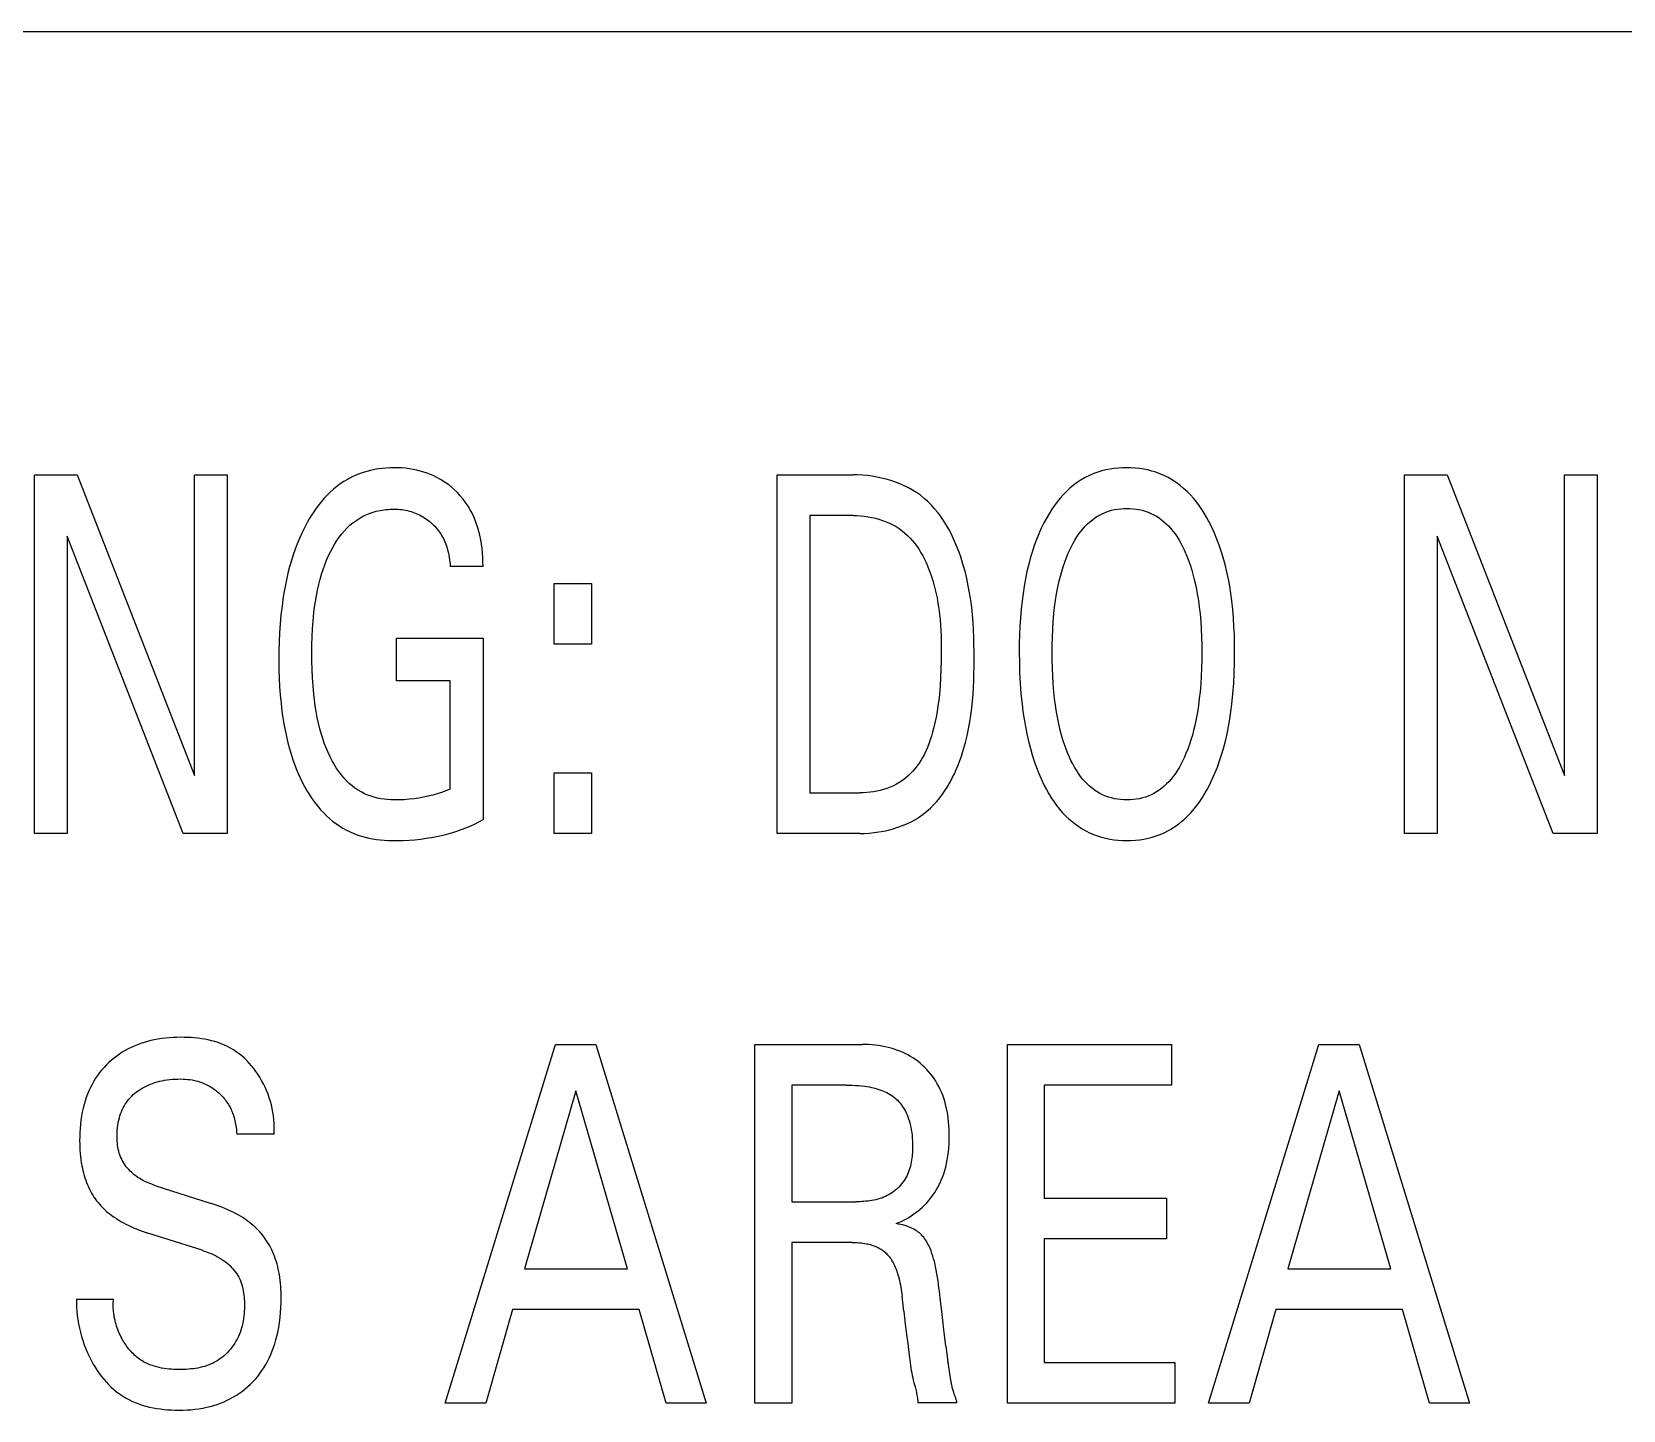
# Model space of a CAD drawing. Extents: x 0 to 420, y 0 to 297.
# Drawn here: x 151.84 to 159.39, y 223.99 to 230.53 of the extents above; entities that cross this region are included whole.
import ezdxf

# ---------------------------------------------------------------- set-up
doc = ezdxf.new("R2010")
doc.units = 0
doc.header["$LTSCALE"] = 23.1
doc.layers.add('10000_FRONT', color=7, linetype='CONTINUOUS')

msp = doc.modelspace()

# ---------------------------------------------------------------- linework, layer by layer
at = {"layer": '10000_FRONT', "color": 7, "linetype": 'CONTINUOUS'}
for p, q in [((194.1885, 230.5255), (89.1885, 230.5255)), ((151.8571, 226.7255), (151.8571, 228.4255)), ((151.8571, 228.4255), (152.0597, 228.4255)), ((152.0597, 228.4255), (152.6158, 227.0002)), ((152.6158, 227.0002), (152.6158, 228.4255)), ((152.6158, 228.4255), (152.7707, 228.4255)), ((152.7707, 228.4255), (152.7707, 226.7255)), ((155.377, 226.7255), (155.377, 228.4255)), ((155.377, 228.4255), (155.7378, 228.4255)), ((158.3505, 226.7255), (158.3505, 228.4255)), ((158.3505, 228.4255), (158.5531, 228.4255)), ((158.5531, 228.4255), (159.1092, 227.0002)), ((159.1092, 227.0002), (159.1092, 228.4255)), ((159.1092, 228.4255), (159.2642, 228.4255)), ((159.2642, 228.4255), (159.2642, 226.7255)), ((155.5328, 228.2328), (155.5328, 226.9183)), ((155.7378, 228.2328), (155.5328, 228.2328)), ((152.012, 228.1352), (152.012, 226.7255)), ((152.5617, 226.7255), (152.012, 228.1352)), ((158.5055, 228.1352), (158.5055, 226.7255)), ((159.0552, 226.7255), (158.5055, 228.1352)), ((153.9831, 227.9918), (153.8273, 227.9918)), ((154.3205, 227.6231), (154.3205, 227.9099)), ((154.3205, 227.9099), (154.4964, 227.9099)), ((154.4964, 227.9099), (154.4964, 227.6231)), ((153.5722, 227.4496), (153.5722, 227.6521)), ((153.5722, 227.6521), (153.9831, 227.6521)), ((153.9831, 227.6521), (153.9831, 226.7918)), ((154.4964, 227.6231), (154.3205, 227.6231)), ((153.8273, 227.4496), (153.5722, 227.4496)), ((153.8273, 226.9352), (153.8273, 227.4496)), ((154.3205, 226.7255), (154.3205, 227.0123)), ((154.3205, 227.0123), (154.4964, 227.0123)), ((154.4964, 227.0123), (154.4964, 226.7255)), ((155.5328, 226.9183), (155.7693, 226.9183)), ((152.012, 226.7255), (151.8571, 226.7255)), ((152.7707, 226.7255), (152.5617, 226.7255)), ((154.4964, 226.7255), (154.3205, 226.7255)), ((155.7685, 226.7255), (155.377, 226.7255)), ((158.5055, 226.7255), (158.3505, 226.7255)), ((159.2642, 226.7255), (159.0552, 226.7255)), ((153.8033, 224.0255), (154.3265, 225.7255)), ((154.3265, 225.7255), (154.518, 225.7255)), ((154.518, 225.7255), (155.0412, 224.0255)), ((155.2716, 224.0255), (155.2716, 225.7255)), ((155.2716, 225.7255), (155.7795, 225.7255)), ((156.4689, 224.0255), (156.4689, 225.7255)), ((156.4689, 225.7255), (157.246, 225.7255)), ((157.246, 225.7255), (157.246, 225.5328)), ((157.4213, 224.0255), (157.9445, 225.7255)), ((157.9445, 225.7255), (158.1361, 225.7255)), ((158.1361, 225.7255), (158.6593, 224.0255)), ((154.4231, 225.5063), (154.1792, 224.6617)), ((154.668, 224.6617), (154.4231, 225.5063)), ((155.446, 225.5328), (155.446, 224.9798)), ((155.7036, 225.5328), (155.446, 225.5328)), ((156.6433, 225.5328), (156.6433, 224.9966)), ((157.246, 225.5328), (156.6433, 225.5328)), ((158.0412, 225.5063), (157.7972, 224.6617)), ((158.2861, 224.6617), (158.0412, 225.5063)), ((152.9927, 225.3002), (152.8156, 225.3002)), ((152.4325, 225.0557), (152.6891, 224.9737)), ((155.446, 224.9798), (155.7496, 224.9798)), ((156.6433, 224.9966), (157.2225, 224.9966)), ((157.2225, 224.9966), (157.2225, 224.8039)), ((152.6512, 224.7496), (152.3945, 224.8316)), ((155.446, 224.787), (155.446, 224.0255)), ((155.7334, 224.787), (155.446, 224.787)), ((156.6433, 224.8039), (156.6433, 224.2183)), ((157.2225, 224.8039), (156.6433, 224.8039)), ((154.1792, 224.6617), (154.668, 224.6617)), ((157.7972, 224.6617), (158.2861, 224.6617)), ((152.0566, 224.5183), (152.2319, 224.5183)), ((155.9774, 224.4605), (155.9692, 224.5316)), ((154.1231, 224.4689), (153.9966, 224.0255)), ((154.7231, 224.4689), (154.1231, 224.4689)), ((154.8515, 224.0255), (154.7231, 224.4689)), ((157.7412, 224.4689), (157.6147, 224.0255)), ((158.3412, 224.4689), (157.7412, 224.4689)), ((158.4695, 224.0255), (158.3412, 224.4689)), ((155.9924, 224.3391), (155.9963, 224.3086)), ((156.1771, 224.2954), (156.187, 224.2207)), ((156.6433, 224.2183), (157.2623, 224.2183)), ((157.2623, 224.2183), (157.2623, 224.0255)), ((153.9966, 224.0255), (153.8033, 224.0255)), ((155.0412, 224.0255), (154.8515, 224.0255)), ((155.446, 224.0255), (155.2716, 224.0255)), ((156.2295, 224.0268), (156.0442, 224.0268)), ((157.2623, 224.0255), (156.4689, 224.0255)), ((157.6147, 224.0255), (157.4213, 224.0255)), ((158.6593, 224.0255), (158.4695, 224.0255))]:
    msp.add_line(p, q, dxfattribs=at)
for points in [[(153.9831, 227.9918), (153.9828, 228.0127), (153.982, 228.0337), (153.9806, 228.0548), (153.9785, 228.0759), (153.9757, 228.097), (153.9722, 228.118), (153.9679, 228.1388), (153.9635, 228.1569), (153.9584, 228.1748), (153.9527, 228.1925), (153.9462, 228.2099), (153.9391, 228.227), (153.9311, 228.2437), (153.9224, 228.2601), (153.912, 228.2776), (153.9006, 228.2945), (153.8884, 228.3108), (153.8752, 228.3265), (153.8613, 228.3415), (153.8467, 228.3557), (153.8315, 228.3689), (153.8156, 228.3813), (153.7991, 228.3928), (153.782, 228.4035), (153.7644, 228.4132), (153.7493, 228.4207), (153.7338, 228.4274), (153.718, 228.4335), (153.702, 228.4389), (153.6858, 228.4437), (153.6695, 228.4478), (153.6518, 228.4514), (153.6339, 228.4544), (153.616, 228.4566), (153.598, 228.4581), (153.5799, 228.459), (153.5617, 228.4593), (153.543, 228.4589), (153.5242, 228.4579), (153.5055, 228.4562), (153.4869, 228.4538), (153.4684, 228.4507), (153.4501, 228.4468), (153.432, 228.4421), (153.4141, 228.4367), (153.3965, 228.4304), (153.3776, 228.4226), (153.3592, 228.4138), (153.3411, 228.4041), (153.3236, 228.3936), (153.3066, 228.3822), (153.2901, 228.3701), (153.2742, 228.3572), (153.259, 228.3436), (153.2445, 228.3295), (153.2306, 228.3148), (153.2173, 228.2995), (153.2046, 228.2838), (153.1925, 228.2676), (153.1809, 228.2509), (153.1699, 228.2339), (153.1593, 228.2166), (153.1493, 228.199), (153.1362, 228.1745), (153.124, 228.1495), (153.1127, 228.1242), (153.1021, 228.0985), (153.0923, 228.0725), (153.0832, 228.0463), (153.0749, 228.0198), (153.0662, 227.9894), (153.0583, 227.9588), (153.0513, 227.928), (153.045, 227.897), (153.0394, 227.8659), (153.0345, 227.8347), (153.0302, 227.8033), (153.0254, 227.7612), (153.0216, 227.719), (153.0187, 227.6767), (153.0168, 227.6344), (153.0157, 227.592), (153.0153, 227.5496), (153.0155, 227.5251), (153.0159, 227.5005)], [(155.7685, 226.7255), (155.7911, 226.726), (155.8138, 226.7273), (155.8366, 226.7296), (155.8594, 226.7327), (155.8821, 226.7368), (155.9047, 226.7418), (155.927, 226.7478), (155.949, 226.7547), (155.9706, 226.7626), (155.9917, 226.7715), (156.0122, 226.7814), (156.0322, 226.7923), (156.0514, 226.8043), (156.0698, 226.8172), (156.087, 226.8309), (156.1033, 226.8455), (156.1189, 226.8609), (156.1337, 226.8772), (156.1477, 226.8942), (156.161, 226.912), (156.1736, 226.9303), (156.1855, 226.9492), (156.1967, 226.9686), (156.2072, 226.9885), (156.2171, 227.0087), (156.2264, 227.0293), (156.235, 227.0501), (156.2431, 227.0712), (156.2506, 227.0923), (156.2608, 227.1244), (156.2699, 227.1566), (156.2778, 227.1889), (156.2847, 227.2214), (156.2906, 227.254), (156.2955, 227.2867), (156.2997, 227.3195), (156.303, 227.3524), (156.3057, 227.3853), (156.3077, 227.4184), (156.3092, 227.4514), (156.3101, 227.4846), (156.3107, 227.5177), (156.3109, 227.5508), (156.3107, 227.586), (156.3102, 227.6211), (156.3092, 227.6562), (156.3077, 227.6913), (156.3056, 227.7263), (156.3028, 227.7612), (156.2992, 227.7961), (156.2948, 227.8308), (156.2895, 227.8655), (156.2833, 227.9), (156.276, 227.9344), (156.2676, 227.9687), (156.258, 228.0028), (156.2472, 228.0368), (156.2393, 228.0592), (156.2308, 228.0815), (156.2216, 228.1036), (156.2118, 228.1254), (156.2014, 228.1468), (156.1902, 228.1679), (156.1784, 228.1885), (156.1659, 228.2085), (156.1526, 228.2279), (156.1385, 228.2467), (156.1237, 228.2648), (156.1081, 228.282), (156.0916, 228.2984), (156.0743, 228.3139), (156.0562, 228.3284), (156.038, 228.3412), (156.0192, 228.3531), (155.9996, 228.3641), (155.9795, 228.3741), (155.9589, 228.3832), (155.9377, 228.3914), (155.9162, 228.3986), (155.8944, 228.405), (155.8723, 228.4105), (155.8499, 228.4152), (155.8275, 228.4189), (155.805, 228.4218), (155.7825, 228.4239), (155.7601, 228.4251), (155.7378, 228.4255)], [(157.4263, 226.9545), (157.4399, 226.9825), (157.4524, 227.011), (157.4639, 227.0399), (157.4744, 227.0691), (157.484, 227.0987), (157.4927, 227.1285), (157.5017, 227.1631), (157.5097, 227.1979), (157.5167, 227.2329), (157.5228, 227.2681), (157.528, 227.3035), (157.5325, 227.3389), (157.5376, 227.3882), (157.5413, 227.4375), (157.5439, 227.4869), (157.5454, 227.5363), (157.5458, 227.5858), (157.5454, 227.6262), (157.5444, 227.6665), (157.5426, 227.7069), (157.54, 227.7472), (157.5365, 227.7874), (157.5322, 227.8276), (157.5276, 227.8624), (157.5222, 227.8971), (157.5159, 227.9316), (157.5087, 227.966), (157.5005, 228.0001), (157.4913, 228.034), (157.4823, 228.0634), (157.4724, 228.0925), (157.4616, 228.1212), (157.4498, 228.1496), (157.437, 228.1776), (157.4231, 228.2051), (157.4126, 228.2243), (157.4014, 228.2432), (157.3897, 228.2617), (157.3773, 228.2798), (157.3642, 228.2974), (157.3504, 228.3143), (157.3358, 228.3307), (157.3204, 228.3463), (157.304, 228.3613), (157.2869, 228.3755), (157.269, 228.3888), (157.2504, 228.401), (157.2312, 228.4122), (157.2114, 228.4222), (157.191, 228.431), (157.1723, 228.4379), (157.1533, 228.4437), (157.134, 228.4486), (157.1145, 228.4525), (157.0948, 228.4555), (157.0749, 228.4576), (157.0549, 228.4589), (157.0349, 228.4593), (157.0148, 228.4589), (156.9947, 228.4577), (156.9747, 228.4556), (156.9549, 228.4526), (156.9352, 228.4487), (156.9158, 228.4438), (156.8967, 228.438), (156.8779, 228.4312), (156.8576, 228.4224), (156.8377, 228.4124), (156.8185, 228.4013), (156.7998, 228.3891), (156.7819, 228.3759), (156.7647, 228.3618), (156.7483, 228.3468), (156.7329, 228.3313), (156.7184, 228.3151), (156.7046, 228.2982), (156.6915, 228.2807), (156.6791, 228.2627), (156.6674, 228.2443), (156.6563, 228.2254), (156.6458, 228.2063), (156.6416, 228.1982)], [(153.4398, 228.2408), (153.4487, 228.2442), (153.4578, 228.2474), (153.4669, 228.2502), (153.4762, 228.2527), (153.4855, 228.2549), (153.4949, 228.2569), (153.5044, 228.2586), (153.5139, 228.26), (153.5234, 228.2611), (153.533, 228.2619), (153.5426, 228.2625), (153.5522, 228.2628), (153.5617, 228.2629), (153.5709, 228.2627), (153.58, 228.2623), (153.5891, 228.2616), (153.5981, 228.2607), (153.6071, 228.2594), (153.6161, 228.2579), (153.625, 228.2561), (153.6334, 228.254), (153.6418, 228.2516), (153.6501, 228.249), (153.6583, 228.2461), (153.6664, 228.2428), (153.6744, 228.2394), (153.6823, 228.2356), (153.6901, 228.2315), (153.6978, 228.2271), (153.7053, 228.2225), (153.7127, 228.2176), (153.7198, 228.2125), (153.7268, 228.2071), (153.7337, 228.2015), (153.7406, 228.1953), (153.7474, 228.1888), (153.7539, 228.1822), (153.7601, 228.1753), (153.7661, 228.1681), (153.7719, 228.1608), (153.7773, 228.1532), (153.7825, 228.1455), (153.7869, 228.1382), (153.7911, 228.1308), (153.795, 228.1233), (153.7987, 228.1156), (153.8022, 228.1078), (153.8054, 228.0999), (153.8084, 228.0919), (153.8111, 228.0838), (153.8137, 228.0756), (153.8165, 228.0653), (153.819, 228.0549), (153.8212, 228.0445), (153.823, 228.034), (153.8245, 228.0234), (153.8258, 228.0129), (153.8267, 228.0023), (153.8273, 227.9918)], [(156.7556, 227.1039), (156.747, 227.1256), (156.7392, 227.1476), (156.7319, 227.1698), (156.7254, 227.1922), (156.7194, 227.2148), (156.7139, 227.2375), (156.7072, 227.2691), (156.7014, 227.301), (156.6965, 227.333), (156.6923, 227.3651), (156.6889, 227.3973), (156.6857, 227.4344), (156.6834, 227.4716), (156.6817, 227.5089), (156.6808, 227.5461), (156.6805, 227.5834), (156.6809, 227.62), (156.6818, 227.6567), (156.6834, 227.6933), (156.6858, 227.7299), (156.6891, 227.7664), (156.6926, 227.798), (156.6968, 227.8296), (156.7019, 227.861), (156.7078, 227.8923), (156.7146, 227.9234), (156.7202, 227.9457), (156.7263, 227.9678), (156.7331, 227.9898), (156.7404, 228.0116), (156.7485, 228.0332), (156.7572, 228.0545), (156.7643, 228.0703), (156.7718, 228.0858), (156.7798, 228.1012), (156.7883, 228.1162), (156.7974, 228.1309), (156.8071, 228.1452), (156.8175, 228.159), (156.8286, 228.1723), (156.8385, 228.1831), (156.849, 228.1934), (156.8599, 228.2033), (156.8713, 228.2125), (156.8831, 228.2212), (156.8954, 228.2292), (156.9081, 228.2365), (156.9212, 228.243), (156.9346, 228.2486), (156.9483, 228.2535), (156.9623, 228.2575), (156.9765, 228.2608), (156.991, 228.2633), (157.0055, 228.2651), (157.0202, 228.2662), (157.0349, 228.2665), (157.0496, 228.2662), (157.0643, 228.2651), (157.079, 228.2633), (157.0934, 228.2608), (157.1077, 228.2575), (157.1218, 228.2535), (157.1356, 228.2486), (157.149, 228.243), (157.1621, 228.2365), (157.1749, 228.2292), (157.1872, 228.2212), (157.199, 228.2125), (157.2105, 228.2033), (157.2214, 228.1934), (157.2319, 228.1831), (157.2419, 228.1723), (157.253, 228.159), (157.2634, 228.1452), (157.2731, 228.1309), (157.2822, 228.1162), (157.2908, 228.1012), (157.2988, 228.0859), (157.3063, 228.0703), (157.3133, 228.0545), (157.3159, 228.0484)], [(153.8273, 226.9352), (153.8072, 226.9269), (153.7869, 226.9195), (153.7663, 226.9129), (153.7454, 226.9071), (153.7235, 226.9018), (153.7014, 226.8972), (153.6792, 226.8934), (153.6569, 226.8902), (153.6332, 226.8875), (153.6095, 226.8856), (153.5857, 226.8846), (153.5617, 226.8846), (153.5458, 226.8852), (153.5299, 226.8863), (153.5141, 226.888), (153.4983, 226.8904), (153.4827, 226.8934), (153.4673, 226.8972), (153.4522, 226.9018), (153.4373, 226.9072), (153.4213, 226.9142), (153.4057, 226.9222), (153.3906, 226.9311), (153.3761, 226.9409), (153.3621, 226.9516), (153.3488, 226.963), (153.3361, 226.9751), (153.3226, 226.9895), (153.31, 227.0046), (153.2982, 227.0203), (153.2872, 227.0366), (153.2768, 227.0534), (153.2672, 227.0706), (153.2583, 227.0882), (153.2482, 227.1097), (153.2391, 227.1316), (153.2307, 227.1538), (153.2231, 227.1762), (153.2161, 227.1988), (153.2098, 227.2217), (153.2032, 227.2487), (153.1974, 227.2759), (153.1923, 227.3032), (153.1878, 227.3307), (153.184, 227.3583), (153.1808, 227.3859), (153.1771, 227.4248), (153.1743, 227.4638), (153.1724, 227.5028), (153.1714, 227.5419), (153.1711, 227.581), (153.1715, 227.619), (153.1726, 227.657), (153.1745, 227.6949), (153.1773, 227.7328), (153.1811, 227.7707), (153.1845, 227.7978), (153.1885, 227.8248), (153.1931, 227.8518), (153.1984, 227.8786), (153.2044, 227.9052), (153.2113, 227.9317), (153.2178, 227.9544), (153.2251, 227.9769), (153.233, 227.9991), (153.2417, 228.0211), (153.2512, 228.0428), (153.2615, 228.0641), (153.2706, 228.0813), (153.2803, 228.0981), (153.2907, 228.1145), (153.3018, 228.1305), (153.3137, 228.1458), (153.3263, 228.1605), (153.3397, 228.1745), (153.3523, 228.1863), (153.3655, 228.1974), (153.3794, 228.2077), (153.3937, 228.2173), (153.4086, 228.226), (153.424, 228.2339), (153.4398, 228.2408)], [(155.7378, 228.2328), (155.7552, 228.2324), (155.7727, 228.2314), (155.7903, 228.2296), (155.8079, 228.2271), (155.8254, 228.2238), (155.8428, 228.2198), (155.8599, 228.2151), (155.8768, 228.2096), (155.8934, 228.2034), (155.9097, 228.1964), (155.9255, 228.1886), (155.9408, 228.1801), (155.9555, 228.1707), (155.9696, 228.1606), (155.9829, 228.1498), (155.9956, 228.1383), (156.0076, 228.1261), (156.0191, 228.1133), (156.0299, 228.0999), (156.0401, 228.0859), (156.0498, 228.0715), (156.0589, 228.0566), (156.0675, 228.0413), (156.0756, 228.0257), (156.0831, 228.0098), (156.0902, 227.9936), (156.0968, 227.9773), (156.103, 227.9608), (156.1087, 227.9442), (156.1166, 227.9189), (156.1236, 227.8935), (156.1297, 227.868), (156.135, 227.8424), (156.1395, 227.8167), (156.1434, 227.791), (156.1466, 227.7652), (156.1492, 227.7393), (156.1512, 227.7134), (156.1528, 227.6874), (156.1539, 227.6614), (156.1546, 227.6354), (156.155, 227.6094), (156.1551, 227.5834), (156.1548, 227.5436), (156.1538, 227.5039), (156.1521, 227.4642), (156.1495, 227.4246), (156.146, 227.385), (156.1431, 227.3578), (156.1395, 227.3308), (156.1354, 227.3038), (156.1306, 227.2769), (156.1251, 227.2501), (156.1189, 227.2235), (156.114, 227.2052), (156.1087, 227.187), (156.1029, 227.169), (156.0965, 227.1511), (156.0895, 227.1335), (156.0819, 227.1161), (156.0736, 227.099), (156.0661, 227.0852), (156.0581, 227.0716), (156.0496, 227.0583), (156.0405, 227.0454), (156.0309, 227.0329), (156.0206, 227.021), (156.0099, 227.0095), (155.9985, 226.9986), (155.9856, 226.9876), (155.9721, 226.9774), (155.958, 226.968), (155.9434, 226.9593), (155.9284, 226.9515), (155.9129, 226.9445), (155.8971, 226.9384), (155.8816, 226.9334), (155.8659, 226.9292), (155.85, 226.9257), (155.834, 226.9229), (155.8179, 226.9209), (155.8017, 226.9194), (155.7855, 226.9186), (155.7693, 226.9183)], [(156.6416, 228.1982), (156.6289, 228.172), (156.617, 228.1454), (156.6061, 228.1184), (156.5961, 228.0911), (156.5869, 228.0635), (156.5786, 228.0356), (156.5695, 228.0016), (156.5614, 227.9674), (156.5543, 227.933), (156.5481, 227.8984), (156.5428, 227.8636), (156.5382, 227.8288), (156.5339, 227.7884), (156.5305, 227.748), (156.5279, 227.7075), (156.5261, 227.6669), (156.5251, 227.6264), (156.5248, 227.5858), (156.5252, 227.5363), (156.5267, 227.4868), (156.5292, 227.4374), (156.5329, 227.388), (156.5379, 227.3388), (156.5424, 227.3033), (156.5477, 227.2679), (156.5537, 227.2326), (156.5607, 227.1975), (156.5686, 227.1626), (156.5775, 227.128), (156.5861, 227.098), (156.5956, 227.0683), (156.606, 227.039), (156.6174, 227.01), (156.6299, 226.9814), (156.6434, 226.9533), (156.6538, 226.9335), (156.6648, 226.9141), (156.6764, 226.895), (156.6888, 226.8764), (156.7019, 226.8584), (156.7157, 226.8409), (156.7303, 226.8241), (156.7457, 226.808), (156.7601, 226.7944), (156.7751, 226.7816), (156.7906, 226.7694), (156.8068, 226.7579), (156.8234, 226.7473), (156.8406, 226.7376), (156.8582, 226.7287), (156.8762, 226.7209), (156.8952, 226.7138), (156.9145, 226.7078), (156.9341, 226.7028), (156.9539, 226.6987), (156.974, 226.6957), (156.9942, 226.6935), (157.0145, 226.6922), (157.0349, 226.6918), (157.0552, 226.6922), (157.0755, 226.6935), (157.0956, 226.6957), (157.1157, 226.6988), (157.1355, 226.7029), (157.155, 226.7079), (157.1743, 226.7139), (157.1932, 226.721), (157.2112, 226.7289), (157.2288, 226.7378), (157.246, 226.7476), (157.2627, 226.7583), (157.2788, 226.7697), (157.2944, 226.782), (157.3093, 226.7949), (157.3237, 226.8085), (157.3391, 226.8247), (157.3538, 226.8416), (157.3676, 226.8592), (157.3808, 226.8773), (157.3931, 226.896), (157.4048, 226.9151), (157.4159, 226.9346), (157.4263, 226.9545)], [(157.3159, 228.0484), (157.3256, 228.0239), (157.3344, 227.9992), (157.3424, 227.9741), (157.3495, 227.9489), (157.3559, 227.9234), (157.3628, 227.8923), (157.3687, 227.861), (157.3738, 227.8296), (157.378, 227.798), (157.3815, 227.7664), (157.3847, 227.7299), (157.3871, 227.6933), (157.3888, 227.6567), (157.3897, 227.62), (157.39, 227.5834), (157.3897, 227.546), (157.3888, 227.5086), (157.3872, 227.4713), (157.3848, 227.434), (157.3817, 227.3968), (157.3782, 227.3646), (157.3741, 227.3324), (157.3692, 227.3004), (157.3634, 227.2686), (157.3567, 227.2369), (157.3512, 227.2143), (157.3452, 227.1919), (157.3386, 227.1696), (157.3314, 227.1474), (157.3235, 227.1255), (157.315, 227.1039), (157.3079, 227.0876), (157.3004, 227.0715), (157.2924, 227.0556), (157.2839, 227.0401), (157.2747, 227.0249), (157.265, 227.0101), (157.2545, 226.9958), (157.2433, 226.982), (157.2333, 226.9709), (157.2228, 226.9602), (157.2118, 226.9501), (157.2004, 226.9405), (157.1884, 226.9315), (157.176, 226.9232), (157.1632, 226.9157), (157.1499, 226.9089), (157.1364, 226.9031), (157.1225, 226.8981), (157.1084, 226.8939), (157.094, 226.8905), (157.0794, 226.8879), (157.0646, 226.886), (157.0498, 226.8849), (157.0349, 226.8846), (157.02, 226.8849), (157.0052, 226.886), (156.9904, 226.8879), (156.9758, 226.8905), (156.9614, 226.8939), (156.9473, 226.8981), (156.9334, 226.9031), (156.9199, 226.9089), (156.9067, 226.9157), (156.8939, 226.9232), (156.8815, 226.9315), (156.8696, 226.9405), (156.8582, 226.9501), (156.8472, 226.9602), (156.8367, 226.9709), (156.8268, 226.982), (156.8157, 226.9958), (156.8053, 227.0102), (156.7955, 227.0249), (156.7864, 227.0401), (156.778, 227.0556), (156.77, 227.0715), (156.7626, 227.0876), (156.7556, 227.1039)], [(153.0159, 227.5005), (153.0171, 227.4611), (153.019, 227.4219), (153.0218, 227.3826), (153.0255, 227.3435), (153.0301, 227.3044), (153.0343, 227.2744), (153.0392, 227.2445), (153.0447, 227.2146), (153.051, 227.185), (153.058, 227.1555), (153.0658, 227.1262), (153.0745, 227.0972), (153.0817, 227.0752), (153.0894, 227.0534), (153.0977, 227.0318), (153.1066, 227.0104), (153.1161, 226.9894), (153.1262, 226.9686), (153.137, 226.9481), (153.1485, 226.928), (153.1583, 226.9119), (153.1687, 226.8961), (153.1795, 226.8806), (153.1908, 226.8655), (153.2026, 226.8508), (153.2149, 226.8365), (153.2278, 226.8227), (153.2412, 226.8095), (153.2552, 226.7968), (153.2702, 226.7843), (153.2858, 226.7725), (153.302, 226.7614), (153.3186, 226.751), (153.3356, 226.7415), (153.3531, 226.7328), (153.371, 226.725), (153.3892, 226.7181), (153.4065, 226.7124), (153.424, 226.7076), (153.4417, 226.7035), (153.4596, 226.7001), (153.4776, 226.6973), (153.4958, 226.6952), (153.514, 226.6936), (153.5322, 226.6925), (153.5504, 226.6918), (153.5779, 226.6916), (153.6052, 226.6923), (153.6325, 226.6938), (153.6598, 226.6961), (153.6869, 226.6992), (153.714, 226.7029), (153.7384, 226.7069), (153.7627, 226.7115), (153.7869, 226.7166), (153.8109, 226.7225), (153.8347, 226.729), (153.8582, 226.7363), (153.8798, 226.7437), (153.901, 226.7518), (153.922, 226.7606), (153.9427, 226.7702), (153.9631, 226.7806), (153.9831, 226.7918)], [(152.9927, 225.3002), (152.9937, 225.3172), (152.9938, 225.3343), (152.9933, 225.3515), (152.992, 225.3689), (152.99, 225.3863), (152.9874, 225.4037), (152.984, 225.4211), (152.9799, 225.4385), (152.9752, 225.4557), (152.9698, 225.4729), (152.9638, 225.4899), (152.9572, 225.5066), (152.9499, 225.5231), (152.942, 225.5394), (152.9335, 225.5553), (152.925, 225.5698), (152.916, 225.5841), (152.9065, 225.5979), (152.8965, 225.6113), (152.886, 225.6243), (152.875, 225.6368), (152.8636, 225.6488), (152.8518, 225.6603), (152.8394, 225.6711), (152.8267, 225.6814), (152.8135, 225.691), (152.7999, 225.7), (152.7859, 225.7083), (152.7717, 225.7157), (152.7572, 225.7224), (152.7423, 225.7285), (152.7272, 225.734), (152.7118, 225.7388), (152.6961, 225.7431), (152.6803, 225.7468), (152.6642, 225.7499), (152.6481, 225.7526), (152.6318, 225.7548), (152.6155, 225.7565), (152.5991, 225.7578), (152.5827, 225.7587), (152.5663, 225.7591), (152.5499, 225.7593), (152.5317, 225.759), (152.5136, 225.7583), (152.4956, 225.7572), (152.4776, 225.7555), (152.4598, 225.7533), (152.442, 225.7506), (152.4243, 225.7472), (152.4083, 225.7437), (152.3923, 225.7396), (152.3765, 225.735), (152.3608, 225.7298), (152.3453, 225.7241), (152.33, 225.7179), (152.315, 225.7111), (152.3008, 225.704), (152.2868, 225.6964), (152.2732, 225.6883), (152.2598, 225.6797), (152.2468, 225.6706), (152.2342, 225.661), (152.2219, 225.6508), (152.2097, 225.64), (152.198, 225.6286), (152.1867, 225.6167), (152.1759, 225.6044), (152.1657, 225.5917), (152.1559, 225.5785), (152.1467, 225.565), (152.1381, 225.5511), (152.1297, 225.5362), (152.1219, 225.5209), (152.1147, 225.5053), (152.1082, 225.4894), (152.1022, 225.4733), (152.0969, 225.4569), (152.0921, 225.4404), (152.0878, 225.4238), (152.0836, 225.4047), (152.0801, 225.3856), (152.0771, 225.3663), (152.0748, 225.3469), (152.0731, 225.3275), (152.0719, 225.308), (152.0712, 225.2885), (152.071, 225.2689)], [(155.9412, 224.8762), (155.9537, 224.8813), (155.9661, 224.8868), (155.9783, 224.8928), (155.9902, 224.8992), (156.0017, 224.9058), (156.013, 224.9129), (156.024, 224.9203), (156.0348, 224.9281), (156.0453, 224.9363), (156.0555, 224.9448), (156.0654, 224.9537), (156.0749, 224.9629), (156.0859, 224.9743), (156.0964, 224.9862), (156.1063, 224.9985), (156.1157, 225.0112), (156.1246, 225.0244), (156.133, 225.0378), (156.1407, 225.0517), (156.1482, 225.0665), (156.155, 225.0816), (156.1613, 225.0969), (156.1669, 225.1126), (156.1719, 225.1284), (156.1763, 225.1444), (156.1802, 225.1605), (156.1838, 225.1787), (156.1869, 225.1969), (156.1892, 225.2153), (156.1911, 225.2338), (156.1923, 225.2523), (156.1931, 225.2708), (156.1933, 225.2894), (156.1932, 225.3067), (156.1926, 225.324), (156.1916, 225.3412), (156.1901, 225.3584), (156.1881, 225.3756), (156.1857, 225.3927), (156.1826, 225.4097), (156.1791, 225.4266), (156.1755, 225.4413), (156.1714, 225.4559), (156.1668, 225.4704), (156.1618, 225.4846), (156.1562, 225.4987), (156.1501, 225.5126), (156.1435, 225.5262), (156.1363, 225.5395), (156.129, 225.5517), (156.1212, 225.5637), (156.113, 225.5753), (156.1042, 225.5866), (156.0951, 225.5975), (156.0855, 225.6081), (156.0754, 225.6182), (156.065, 225.628), (156.0545, 225.637), (156.0436, 225.6457), (156.0324, 225.6539), (156.0209, 225.6616), (156.0091, 225.6689), (155.997, 225.6758), (155.9847, 225.6822), (155.9717, 225.6883), (155.9584, 225.6939), (155.9449, 225.699), (155.9313, 225.7037), (155.9175, 225.7078), (155.9036, 225.7115), (155.8895, 225.7147), (155.874, 225.7177), (155.8583, 225.7202), (155.8426, 225.7222), (155.8269, 225.7237), (155.8111, 225.7247), (155.7953, 225.7253), (155.7795, 225.7255)], [(152.4325, 225.0557), (152.4226, 225.059), (152.4127, 225.0625), (152.4029, 225.0663), (152.3932, 225.0703), (152.3837, 225.0746), (152.3742, 225.0793), (152.365, 225.0842), (152.3559, 225.0895), (152.3471, 225.0951), (152.3384, 225.1011), (152.3301, 225.1075), (152.3231, 225.1132), (152.3164, 225.1193), (152.3099, 225.1255), (152.3036, 225.1321), (152.2977, 225.1389), (152.292, 225.1459), (152.2866, 225.1532), (152.2816, 225.1606), (152.2769, 225.1683), (152.2726, 225.1761), (152.2686, 225.1842), (152.2649, 225.1928), (152.2616, 225.2017), (152.2587, 225.2107), (152.2562, 225.2198), (152.2541, 225.229), (152.2523, 225.2384), (152.2509, 225.2478), (152.2498, 225.2572), (152.2489, 225.2667), (152.2484, 225.2763), (152.2481, 225.2858), (152.2481, 225.2974), (152.2485, 225.309), (152.2493, 225.3205), (152.2505, 225.332), (152.252, 225.3434), (152.254, 225.3548), (152.2564, 225.366), (152.2593, 225.3772), (152.2622, 225.3869), (152.2654, 225.3966), (152.269, 225.4061), (152.2729, 225.4154), (152.2773, 225.4246), (152.282, 225.4335), (152.2872, 225.4423), (152.2927, 225.4507), (152.2985, 225.4587), (152.3047, 225.4664), (152.3113, 225.4738), (152.3181, 225.4809), (152.3253, 225.4877), (152.3328, 225.4942), (152.3405, 225.5004), (152.3484, 225.5063), (152.3575, 225.5124), (152.3667, 225.5181), (152.3762, 225.5234), (152.3859, 225.5283), (152.3957, 225.5329), (152.4058, 225.5371), (152.4167, 225.5411), (152.4277, 225.5448), (152.4389, 225.548), (152.4501, 225.5509), (152.4615, 225.5534), (152.4729, 225.5555), (152.4857, 225.5575), (152.4985, 225.5592), (152.5113, 225.5604), (152.5242, 225.5612), (152.537, 225.5616), (152.5499, 225.5617), (152.5609, 225.5614), (152.5719, 225.5609), (152.5828, 225.5599), (152.5936, 225.5587), (152.6045, 225.557), (152.6152, 225.5549), (152.6233, 225.553), (152.6312, 225.5508), (152.6392, 225.5484)], [(152.6392, 225.5484), (152.6462, 225.546), (152.6532, 225.5434), (152.6601, 225.5406), (152.6669, 225.5376), (152.6736, 225.5344), (152.6798, 225.5312), (152.6858, 225.5279), (152.6917, 225.5244), (152.6976, 225.5208), (152.7033, 225.517), (152.709, 225.513), (152.7145, 225.5089), (152.7199, 225.5047), (152.7252, 225.5002), (152.7307, 225.4955), (152.7359, 225.4906), (152.7411, 225.4856), (152.7461, 225.4804), (152.7509, 225.475), (152.7556, 225.4696), (152.7601, 225.464), (152.7645, 225.4583), (152.7687, 225.4524), (152.7726, 225.4464), (152.7765, 225.4402), (152.7802, 225.4339), (152.7837, 225.4274), (152.7869, 225.4209), (152.79, 225.4142), (152.793, 225.4075), (152.7957, 225.4007), (152.7982, 225.3938), (152.8006, 225.3868), (152.8028, 225.3798), (152.805, 225.372), (152.8069, 225.3641), (152.8087, 225.3562), (152.8103, 225.3482), (152.8117, 225.3403), (152.8128, 225.3323), (152.8138, 225.3243), (152.8146, 225.3162), (152.8152, 225.3082), (152.8156, 225.3002)], [(155.7036, 225.5328), (155.7184, 225.5326), (155.7332, 225.5322), (155.748, 225.5315), (155.7628, 225.5305), (155.7776, 225.5291), (155.7923, 225.5273), (155.8028, 225.5257), (155.8133, 225.524), (155.8237, 225.5219), (155.834, 225.5196), (155.8443, 225.517), (155.8545, 225.5141), (155.8646, 225.5108), (155.873, 225.5078), (155.8813, 225.5045), (155.8894, 225.5009), (155.8975, 225.497), (155.9053, 225.4928), (155.913, 225.4883), (155.9204, 225.4834), (155.9276, 225.4782), (155.9345, 225.4727), (155.9411, 225.4668), (155.9475, 225.4607), (155.9536, 225.4542), (155.9595, 225.4476), (155.965, 225.4406), (155.9702, 225.4335), (155.9751, 225.4261), (155.9802, 225.4178), (155.9848, 225.4093), (155.9891, 225.4006), (155.993, 225.3918), (155.9967, 225.3828), (155.9999, 225.3736), (156.0029, 225.3644), (156.0056, 225.3551), (156.008, 225.3458), (156.0108, 225.3331), (156.0131, 225.3203), (156.015, 225.3075), (156.0165, 225.2946), (156.0176, 225.2817), (156.0184, 225.2686), (156.0188, 225.2556), (156.0189, 225.2424), (156.0188, 225.233), (156.0186, 225.2235), (156.0182, 225.214), (156.0175, 225.2045), (156.0167, 225.1951), (156.0157, 225.1857), (156.0144, 225.1763), (156.0128, 225.167), (156.011, 225.1578), (156.0088, 225.1487), (156.0064, 225.1396), (156.0037, 225.1307), (156.0005, 225.1219), (155.9971, 225.1133), (155.9932, 225.1048), (155.989, 225.0965), (155.9842, 225.0881), (155.979, 225.0799), (155.9733, 225.0719), (155.9673, 225.0642), (155.9609, 225.0568), (155.9542, 225.0496), (155.9472, 225.0427), (155.9398, 225.0362), (155.9322, 225.03), (155.9243, 225.0242), (155.9162, 225.0187), (155.9078, 225.0136), (155.8992, 225.0089), (155.8906, 225.0048), (155.8818, 225.001), (155.8729, 224.9975), (155.8638, 224.9945), (155.8546, 224.9918), (155.8453, 224.9894), (155.8359, 224.9873), (155.8264, 224.9856), (155.8169, 224.9841), (155.8073, 224.9828), (155.7977, 224.9818), (155.788, 224.981), (155.7784, 224.9804), (155.7688, 224.9801), (155.7592, 224.9798), (155.7496, 224.9798)], [(152.071, 225.2689), (152.0712, 225.254), (152.0716, 225.2391), (152.0724, 225.2242), (152.0735, 225.2093), (152.0749, 225.1945), (152.0767, 225.1797), (152.0789, 225.165), (152.0815, 225.1503), (152.0838, 225.1388), (152.0864, 225.1274), (152.0893, 225.1161), (152.0924, 225.1048), (152.0959, 225.0936), (152.0996, 225.0825), (152.1037, 225.0715), (152.1081, 225.0607), (152.1128, 225.0499), (152.1175, 225.0401), (152.1224, 225.0304), (152.1276, 225.0209), (152.1331, 225.0115), (152.1389, 225.0023), (152.145, 224.9933), (152.1514, 224.9846), (152.158, 224.976), (152.165, 224.9677), (152.1727, 224.9592), (152.1806, 224.951), (152.1889, 224.9431), (152.1974, 224.9354), (152.2061, 224.928), (152.2151, 224.9209), (152.2242, 224.914), (152.2346, 224.9067), (152.2452, 224.8997), (152.256, 224.8929), (152.267, 224.8864), (152.2781, 224.8803), (152.2894, 224.8743), (152.3008, 224.8687), (152.3138, 224.8625), (152.327, 224.8567), (152.3403, 224.8511), (152.3537, 224.8458), (152.3672, 224.8408), (152.3808, 224.8361), (152.3945, 224.8316)], [(153.0257, 224.5512), (153.025, 224.5652), (153.0242, 224.5791), (153.023, 224.593), (153.0215, 224.6069), (153.0197, 224.6208), (153.0176, 224.6346), (153.0151, 224.6483), (153.0127, 224.6601), (153.0099, 224.6718), (153.0069, 224.6834), (153.0035, 224.695), (152.9999, 224.7065), (152.9959, 224.7178), (152.9916, 224.7291), (152.987, 224.7402), (152.982, 224.7511), (152.977, 224.7612), (152.9718, 224.7711), (152.9662, 224.7808), (152.9604, 224.7904), (152.9542, 224.7998), (152.9478, 224.809), (152.9411, 224.818), (152.9341, 224.8267), (152.9268, 224.8352), (152.9188, 224.8438), (152.9106, 224.8521), (152.9021, 224.8602), (152.8934, 224.868), (152.8844, 224.8755), (152.8752, 224.8827), (152.8658, 224.8897), (152.8551, 224.8972), (152.8441, 224.9044), (152.8329, 224.9112), (152.8216, 224.9178), (152.81, 224.9241), (152.7984, 224.9301), (152.7866, 224.9359), (152.773, 224.9421), (152.7593, 224.9481), (152.7454, 224.9537), (152.7315, 224.9591), (152.7174, 224.9642), (152.7033, 224.9691), (152.6891, 224.9737)], [(156.157, 224.4598), (156.15, 224.5237), (156.1463, 224.5557), (156.1443, 224.5723), (156.1422, 224.5889), (156.1399, 224.6055), (156.1374, 224.6221), (156.1347, 224.6386), (156.1316, 224.6551), (156.1283, 224.6715), (156.1254, 224.6842), (156.1223, 224.6968), (156.1189, 224.7093), (156.1151, 224.7218), (156.1111, 224.7342), (156.1066, 224.7465), (156.1018, 224.7586), (156.0987, 224.7656), (156.0955, 224.7726), (156.0921, 224.7794), (156.0885, 224.7861), (156.0847, 224.7927), (156.0806, 224.7991), (156.0763, 224.8053), (156.0717, 224.8113), (156.0668, 224.8171), (156.062, 224.8222), (156.057, 224.827), (156.0517, 224.8317), (156.0463, 224.836), (156.0406, 224.8401), (156.0348, 224.844), (156.0282, 224.848), (156.0214, 224.8517), (156.0145, 224.8551), (156.0074, 224.8582), (156.0002, 224.8611), (155.9929, 224.8637), (155.9827, 224.8669), (155.9724, 224.8698), (155.962, 224.8722), (155.9516, 224.8743), (155.9412, 224.8762)], [(155.7334, 224.787), (155.7418, 224.7869), (155.7503, 224.7867), (155.7587, 224.7862), (155.7671, 224.7856), (155.7755, 224.7848), (155.7839, 224.7838), (155.7922, 224.7825), (155.8005, 224.781), (155.8068, 224.7797), (155.813, 224.7782), (155.8192, 224.7765), (155.8254, 224.7747), (155.8315, 224.7728), (155.8375, 224.7706), (155.8434, 224.7682), (155.8493, 224.7657), (155.8551, 224.7629), (155.8602, 224.7602), (155.8652, 224.7574), (155.8701, 224.7544), (155.8749, 224.7512), (155.8796, 224.7478), (155.8842, 224.7443), (155.8886, 224.7406), (155.8928, 224.7368), (155.8969, 224.7328), (155.9009, 224.7285), (155.9048, 224.7241), (155.9084, 224.7196), (155.9119, 224.7149), (155.9153, 224.7101), (155.9185, 224.7052), (155.9215, 224.7002), (155.9244, 224.6951), (155.9272, 224.6899), (155.9299, 224.6847), (155.9333, 224.6775), (155.9365, 224.6703), (155.9395, 224.6629), (155.9423, 224.6555), (155.945, 224.6481), (155.9474, 224.6405), (155.9498, 224.6329), (155.9519, 224.6253), (155.954, 224.6176), (155.9566, 224.607), (155.9589, 224.5964), (155.9611, 224.5856), (155.9631, 224.5749), (155.9649, 224.5641), (155.9665, 224.5533), (155.9679, 224.5424), (155.9692, 224.5316)], [(152.6512, 224.7496), (152.6619, 224.7461), (152.6726, 224.7423), (152.6832, 224.7382), (152.6937, 224.7339), (152.7041, 224.7293), (152.7143, 224.7244), (152.7244, 224.7191), (152.7343, 224.7135), (152.744, 224.7075), (152.7534, 224.7011), (152.7626, 224.6944), (152.7701, 224.6883), (152.7774, 224.682), (152.7845, 224.6754), (152.7913, 224.6685), (152.7978, 224.6614), (152.804, 224.654), (152.8099, 224.6464), (152.8154, 224.6385), (152.8205, 224.6304), (152.8252, 224.6221), (152.8295, 224.6136), (152.8334, 224.6046), (152.8369, 224.5955), (152.8399, 224.5861), (152.8426, 224.5767), (152.8448, 224.567), (152.8467, 224.5573), (152.8483, 224.5475), (152.8495, 224.5375), (152.8505, 224.5276), (152.8512, 224.5175), (152.8518, 224.5075), (152.8521, 224.4958), (152.8522, 224.4842), (152.852, 224.4725), (152.8515, 224.4609), (152.8507, 224.4493), (152.8495, 224.4378), (152.848, 224.4263), (152.8462, 224.4149), (152.844, 224.4036), (152.8414, 224.3924), (152.8385, 224.3813), (152.8351, 224.3704), (152.8313, 224.3596), (152.8271, 224.3489), (152.8224, 224.3384), (152.8173, 224.3281), (152.8121, 224.3186), (152.8065, 224.3094), (152.8006, 224.3003), (152.7942, 224.2915), (152.7875, 224.2829), (152.7805, 224.2747), (152.7732, 224.2666), (152.7655, 224.259), (152.7576, 224.2516), (152.7494, 224.2446), (152.7409, 224.2379), (152.7322, 224.2317), (152.7232, 224.2259), (152.714, 224.2205), (152.7043, 224.2154), (152.6944, 224.2107), (152.6843, 224.2065), (152.6741, 224.2028), (152.6636, 224.1994), (152.6531, 224.1965), (152.6423, 224.1939), (152.6315, 224.1917), (152.6205, 224.1898), (152.6095, 224.1882), (152.5983, 224.187), (152.5871, 224.186), (152.5758, 224.1853), (152.5645, 224.1848), (152.5532, 224.1846), (152.5418, 224.1846), (152.5299, 224.1848), (152.5181, 224.1852), (152.5062, 224.1859), (152.4945, 224.1869), (152.4827, 224.1882), (152.4711, 224.1897), (152.4596, 224.1917), (152.4482, 224.1939), (152.437, 224.1966), (152.4259, 224.1997), (152.415, 224.2031), (152.4043, 224.2071)], [(152.0566, 224.5183), (152.0563, 224.4993), (152.0567, 224.4801), (152.0578, 224.4606), (152.0597, 224.4409), (152.0623, 224.421), (152.0656, 224.4011), (152.0696, 224.3811), (152.0743, 224.3612), (152.0797, 224.3413), (152.0858, 224.3215), (152.0926, 224.3018), (152.1001, 224.2824), (152.1083, 224.2632), (152.1171, 224.2443), (152.1266, 224.2258), (152.1351, 224.2104), (152.1442, 224.1953), (152.1537, 224.1805), (152.1637, 224.1662), (152.1741, 224.1522), (152.185, 224.1387), (152.1964, 224.1257), (152.2082, 224.1131), (152.2204, 224.1012), (152.2331, 224.0897), (152.2463, 224.0789), (152.2599, 224.0687), (152.2739, 224.0592), (152.2883, 224.0503), (152.3034, 224.042), (152.3189, 224.0345), (152.3348, 224.0276), (152.3511, 224.0215), (152.3676, 224.0159), (152.3844, 224.011), (152.4014, 224.0068), (152.4187, 224.0031), (152.4361, 223.9999), (152.4536, 223.9974), (152.4712, 223.9953), (152.4888, 223.9937), (152.5065, 223.9927), (152.5242, 223.992), (152.5418, 223.9918), (152.5609, 223.9921), (152.5799, 223.9928), (152.5988, 223.9941), (152.6177, 223.996), (152.6364, 223.9985), (152.655, 224.0017), (152.6734, 224.0055), (152.6901, 224.0095), (152.7067, 224.0142), (152.7231, 224.0194), (152.7393, 224.0252), (152.7553, 224.0317), (152.771, 224.0387), (152.7864, 224.0464), (152.801, 224.0545), (152.8152, 224.0632), (152.8291, 224.0724), (152.8427, 224.0822), (152.8558, 224.0925), (152.8684, 224.1034), (152.8807, 224.1147), (152.8926, 224.1267), (152.904, 224.1392), (152.9149, 224.1521), (152.9253, 224.1655), (152.9352, 224.1792), (152.9445, 224.1933), (152.9533, 224.2078), (152.9615, 224.2226), (152.9697, 224.2389), (152.9772, 224.2555), (152.9842, 224.2724), (152.9904, 224.2896), (152.9962, 224.3069), (153.0013, 224.3245), (153.0059, 224.3421), (153.01, 224.36), (153.0146, 224.3835), (153.0184, 224.4072), (153.0214, 224.431), (153.0236, 224.4548), (153.0252, 224.4788), (153.026, 224.5028), (153.0262, 224.5268), (153.0257, 224.5512)], [(152.4043, 224.2071), (152.398, 224.2096), (152.3918, 224.2124), (152.3856, 224.2153), (152.3796, 224.2184), (152.3736, 224.2217), (152.3672, 224.2255), (152.3609, 224.2296), (152.3547, 224.2338), (152.3486, 224.2383), (152.3427, 224.243), (152.3369, 224.2479), (152.3312, 224.2529), (152.3257, 224.2582), (152.3203, 224.2636), (152.315, 224.2692), (152.3099, 224.275), (152.3049, 224.2809), (152.3, 224.2869), (152.2953, 224.2931), (152.2908, 224.2995), (152.2864, 224.3059), (152.2821, 224.3125), (152.2781, 224.3192), (152.2741, 224.326), (152.2703, 224.3329), (152.2662, 224.3409), (152.2623, 224.3489), (152.2587, 224.3571), (152.2552, 224.3653), (152.2519, 224.3737), (152.2489, 224.3821), (152.2461, 224.3905), (152.2435, 224.399), (152.2411, 224.4076), (152.2389, 224.4162), (152.237, 224.4248), (152.2353, 224.4334), (152.2339, 224.4421), (152.2327, 224.4507), (152.2317, 224.4593), (152.231, 224.4679), (152.2305, 224.4765), (152.2303, 224.485), (152.2303, 224.4934), (152.2306, 224.5018), (152.2311, 224.5101), (152.2319, 224.5183)], [(155.9774, 224.4605), (155.9809, 224.4301), (155.9847, 224.3998), (155.9924, 224.3391)], [(156.1771, 224.2954), (156.172, 224.3342), (156.1672, 224.3731), (156.162, 224.4164), (156.157, 224.4598)], [(155.9963, 224.3086), (156.0015, 224.2656), (156.0045, 224.241)], [(156.0045, 224.241), (156.006, 224.2286), (156.0076, 224.2164), (156.0093, 224.2042), (156.0111, 224.192), (156.013, 224.18), (156.015, 224.1681), (156.0173, 224.1563), (156.0197, 224.1447), (156.0223, 224.1333), (156.0239, 224.127), (156.0255, 224.1208), (156.0306, 224.1022)], [(156.2023, 224.125), (156.1939, 224.1749), (156.1921, 224.1863), (156.1903, 224.1978), (156.1886, 224.2092), (156.187, 224.2207)], [(156.2203, 224.0584), (156.217, 224.067), (156.216, 224.0699), (156.2149, 224.0727), (156.2139, 224.0756), (156.2124, 224.0803), (156.211, 224.085), (156.2097, 224.0898), (156.2084, 224.0947), (156.2073, 224.0997), (156.2062, 224.1047), (156.2052, 224.1097), (156.2042, 224.1148), (156.2032, 224.1199), (156.2023, 224.125)], [(156.0306, 224.1022), (156.0323, 224.0959), (156.0339, 224.0896), (156.0355, 224.0832), (156.037, 224.0767), (156.0384, 224.0701), (156.0398, 224.0633), (156.041, 224.0564), (156.042, 224.0493), (156.043, 224.042), (156.0437, 224.0345), (156.0442, 224.0268)], [(156.2295, 224.0268), (156.2288, 224.0303), (156.2281, 224.0338), (156.2273, 224.0371), (156.2264, 224.0404), (156.2255, 224.0435), (156.2245, 224.0466), (156.2235, 224.0497), (156.2225, 224.0526), (156.2214, 224.0556), (156.2203, 224.0584)]]:
    msp.add_lwpolyline(points, dxfattribs=at)

doc.saveas('drawing.dxf')
